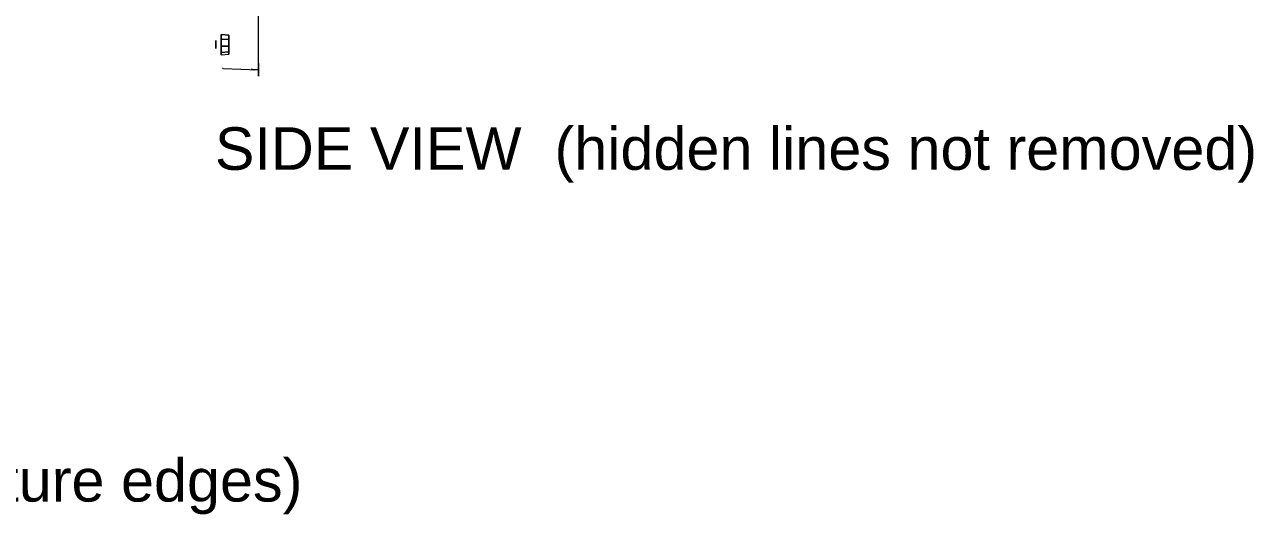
# Model space of a CAD drawing. Header units: millimetres. Extents: x 0 to 1729, y -270 to 583.
# Drawn here: x 1150 to 1729, y -206 to 24 of the extents above; entities that cross this region are included whole.
import ezdxf

# ---------------------------------------------------------------- set-up
doc = ezdxf.new("R2010")
doc.units = ezdxf.units.MM
doc.layers.add('OUTLINE', color=7, linetype='Continuous')
doc.layers.add('TITLE', color=7, linetype='Continuous')
doc.styles.add('ARIAL', font='arial.ttf')

msp = doc.modelspace()

# ---------------------------------------------------------------- linework, layer by layer
at = {"layer": 'OUTLINE', "lineweight": 13}
for p, q in [((1260.34, 6), (1260.34, 422)), ((1260.34, 6), (1260.34, 422)), ((1260.34, 6), (1260.34, 422)), ((1260.34, 6), (1260.34, 422)), ((1242.84, 17.48), (1242.84, 19.66)), ((1242.84, 19.66), (1246.34, 19.37)), ((1242.84, 19.66), (1242.84, 19.66)), ((1246.34, 19.37), (1242.84, 19.66)), ((1242.84, 19.66), (1242.84, 17.48)), ((1242.84, 17.48), (1242.84, 19.66)), ((1242.84, 19.66), (1246.34, 19.37)), ((1242.84, 19.66), (1242.84, 19.66)), ((1246.34, 19.37), (1242.84, 19.66)), ((1242.84, 19.66), (1242.84, 17.48)), ((1242.84, 17.48), (1242.84, 19.66)), ((1242.84, 19.66), (1246.34, 19.37)), ((1242.84, 19.66), (1242.84, 19.66)), ((1246.34, 19.37), (1242.84, 19.66)), ((1242.84, 19.66), (1242.84, 17.48)), ((1242.84, 17.48), (1242.84, 19.66)), ((1242.84, 19.66), (1246.34, 19.37)), ((1242.84, 19.66), (1242.84, 19.66)), ((1246.34, 19.37), (1242.84, 19.66)), ((1242.84, 19.66), (1242.84, 17.48)), ((1242.84, 17.48), (1242.84, 19.66)), ((1242.84, 19.66), (1246.34, 19.37)), ((1242.84, 19.66), (1242.84, 19.66)), ((1246.34, 19.37), (1242.84, 19.66)), ((1242.84, 19.66), (1242.84, 17.48)), ((1242.84, 17.48), (1242.84, 19.66)), ((1242.84, 19.66), (1246.34, 19.37)), ((1242.84, 19.66), (1242.84, 19.66)), ((1246.34, 19.37), (1242.84, 19.66)), ((1242.84, 19.66), (1242.84, 17.48)), ((1242.84, 17.48), (1242.84, 19.66)), ((1242.84, 19.66), (1246.34, 19.37)), ((1242.84, 19.66), (1242.84, 19.66)), ((1246.34, 19.37), (1242.84, 19.66)), ((1242.84, 19.66), (1242.84, 17.48)), ((1242.84, 17.48), (1242.84, 19.66)), ((1242.84, 19.66), (1246.34, 19.37)), ((1242.84, 19.66), (1242.84, 19.66)), ((1246.34, 19.37), (1242.84, 19.66)), ((1242.84, 19.66), (1242.84, 17.48)), ((1242.84, 17.48), (1242.84, 19.66)), ((1242.84, 19.66), (1246.34, 19.37)), ((1242.84, 19.66), (1242.84, 19.66)), ((1246.34, 19.37), (1242.84, 19.66)), ((1242.84, 19.66), (1242.84, 17.48)), ((1242.84, 14.14), (1242.84, 17.48)), ((1242.84, 17.48), (1246.34, 17.33)), ((1246.34, 17.33), (1242.84, 17.48)), ((1242.84, 17.48), (1242.84, 14.14)), ((1242.84, 14.14), (1242.84, 17.48)), ((1242.84, 17.48), (1246.34, 17.33)), ((1246.34, 17.33), (1242.84, 17.48)), ((1242.84, 17.48), (1242.84, 14.14)), ((1242.84, 14.14), (1242.84, 17.48)), ((1242.84, 17.48), (1246.34, 17.33)), ((1246.34, 17.33), (1242.84, 17.48)), ((1242.84, 17.48), (1242.84, 14.14)), ((1242.84, 14.14), (1242.84, 17.48)), ((1242.84, 17.48), (1246.34, 17.33)), ((1246.34, 17.33), (1242.84, 17.48)), ((1242.84, 17.48), (1242.84, 14.14)), ((1242.84, 14.14), (1242.84, 17.48)), ((1242.84, 17.48), (1246.34, 17.33)), ((1246.34, 17.33), (1242.84, 17.48)), ((1242.84, 17.48), (1242.84, 14.14)), ((1242.84, 14.14), (1242.84, 17.48)), ((1242.84, 17.48), (1246.34, 17.33)), ((1246.34, 17.33), (1242.84, 17.48)), ((1242.84, 17.48), (1242.84, 14.14)), ((1242.84, 14.14), (1242.84, 17.48)), ((1242.84, 17.48), (1246.34, 17.33)), ((1246.34, 17.33), (1242.84, 17.48)), ((1242.84, 17.48), (1242.84, 14.14)), ((1242.84, 14.14), (1242.84, 17.48)), ((1242.84, 17.48), (1246.34, 17.33)), ((1246.34, 17.33), (1242.84, 17.48)), ((1242.84, 17.48), (1242.84, 14.14)), ((1242.84, 14.14), (1242.84, 17.48)), ((1242.84, 17.48), (1246.34, 17.33)), ((1246.34, 17.33), (1242.84, 17.48)), ((1242.84, 17.48), (1242.84, 14.14)), ((1246.34, 17.33), (1246.34, 19.37)), ((1246.34, 19.37), (1246.34, 19.37)), ((1246.34, 19.37), (1246.34, 17.33)), ((1246.34, 17.33), (1246.34, 19.37)), ((1246.34, 19.37), (1246.34, 19.37)), ((1246.34, 19.37), (1246.34, 17.33)), ((1246.34, 17.33), (1246.34, 19.37)), ((1246.34, 19.37), (1246.34, 19.37)), ((1246.34, 19.37), (1246.34, 17.33)), ((1246.34, 17.33), (1246.34, 19.37)), ((1246.34, 19.37), (1246.34, 19.37)), ((1246.34, 19.37), (1246.34, 17.33)), ((1246.34, 17.33), (1246.34, 19.37)), ((1246.34, 19.37), (1246.34, 19.37)), ((1246.34, 19.37), (1246.34, 17.33)), ((1246.34, 17.33), (1246.34, 19.37)), ((1246.34, 19.37), (1246.34, 19.37)), ((1246.34, 19.37), (1246.34, 17.33)), ((1246.34, 17.33), (1246.34, 19.37)), ((1246.34, 19.37), (1246.34, 19.37)), ((1246.34, 19.37), (1246.34, 17.33)), ((1246.34, 17.33), (1246.34, 19.37)), ((1246.34, 19.37), (1246.34, 19.37)), ((1246.34, 19.37), (1246.34, 17.33)), ((1246.34, 17.33), (1246.34, 19.37)), ((1246.34, 19.37), (1246.34, 19.37)), ((1246.34, 19.37), (1246.34, 17.33)), ((1240.34, 15.95), (1240.34, 16.78)), ((1240.34, 16.78), (1240.34, 16.78)), ((1240.34, 16.78), (1240.34, 15.95)), ((1240.34, 15.95), (1240.34, 16.78)), ((1240.34, 16.78), (1240.34, 16.78)), ((1240.34, 16.78), (1240.34, 15.95)), ((1240.34, 15.95), (1240.34, 16.78)), ((1240.34, 16.78), (1240.34, 16.78)), ((1240.34, 16.78), (1240.34, 15.95)), ((1240.34, 15.95), (1240.34, 16.78)), ((1240.34, 16.78), (1240.34, 16.78)), ((1240.34, 16.78), (1240.34, 15.95)), ((1240.34, 15.95), (1240.34, 16.78)), ((1240.34, 16.78), (1240.34, 16.78)), ((1240.34, 16.78), (1240.34, 15.95)), ((1240.34, 15.95), (1240.34, 16.78)), ((1240.34, 16.78), (1240.34, 16.78)), ((1240.34, 16.78), (1240.34, 15.95)), ((1240.34, 15.95), (1240.34, 16.78)), ((1240.34, 16.78), (1240.34, 16.78)), ((1240.34, 16.78), (1240.34, 15.95)), ((1240.34, 15.95), (1240.34, 16.78)), ((1240.34, 16.78), (1240.34, 16.78)), ((1240.34, 16.78), (1240.34, 15.95)), ((1240.34, 15.95), (1240.34, 16.78)), ((1240.34, 16.78), (1240.34, 16.78)), ((1240.34, 16.78), (1240.34, 15.95)), ((1240.34, 14.67), (1240.34, 15.95)), ((1240.34, 15.95), (1240.34, 14.67)), ((1240.34, 14.67), (1240.34, 15.95)), ((1240.34, 15.95), (1240.34, 14.67)), ((1240.34, 14.67), (1240.34, 15.95)), ((1240.34, 15.95), (1240.34, 14.67)), ((1240.34, 14.67), (1240.34, 15.95)), ((1240.34, 15.95), (1240.34, 14.67)), ((1240.34, 14.67), (1240.34, 15.95)), ((1240.34, 15.95), (1240.34, 14.67)), ((1240.34, 14.67), (1240.34, 15.95)), ((1240.34, 15.95), (1240.34, 14.67)), ((1240.34, 14.67), (1240.34, 15.95)), ((1240.34, 15.95), (1240.34, 14.67)), ((1240.34, 14.67), (1240.34, 15.95)), ((1240.34, 15.95), (1240.34, 14.67)), ((1240.34, 14.67), (1240.34, 15.95)), ((1240.34, 15.95), (1240.34, 14.67)), ((1240.34, 14.67), (1240.34, 13.55)), ((1240.34, 13.55), (1240.34, 14.67)), ((1240.34, 14.67), (1240.34, 13.55)), ((1240.34, 13.55), (1240.34, 14.67)), ((1240.34, 14.67), (1240.34, 13.55)), ((1240.34, 13.55), (1240.34, 14.67)), ((1240.34, 14.67), (1240.34, 13.55)), ((1240.34, 13.55), (1240.34, 14.67)), ((1240.34, 14.67), (1240.34, 13.55)), ((1240.34, 13.55), (1240.34, 14.67)), ((1240.34, 14.67), (1240.34, 13.55)), ((1240.34, 13.55), (1240.34, 14.67)), ((1240.34, 14.67), (1240.34, 13.55)), ((1240.34, 13.55), (1240.34, 14.67)), ((1240.34, 14.67), (1240.34, 13.55)), ((1240.34, 13.55), (1240.34, 14.67)), ((1240.34, 14.67), (1240.34, 13.55)), ((1240.34, 13.55), (1240.34, 14.67)), ((1240.34, 13.55), (1240.34, 13.1)), ((1240.34, 13.1), (1240.34, 13.55)), ((1240.34, 13.55), (1240.34, 13.1)), ((1240.34, 13.1), (1240.34, 13.55)), ((1240.34, 13.55), (1240.34, 13.1)), ((1240.34, 13.1), (1240.34, 13.55)), ((1240.34, 13.55), (1240.34, 13.1)), ((1240.34, 13.1), (1240.34, 13.55)), ((1240.34, 13.55), (1240.34, 13.1)), ((1240.34, 13.1), (1240.34, 13.55)), ((1240.34, 13.55), (1240.34, 13.1)), ((1240.34, 13.1), (1240.34, 13.55)), ((1240.34, 13.55), (1240.34, 13.1)), ((1240.34, 13.1), (1240.34, 13.55)), ((1240.34, 13.55), (1240.34, 13.1)), ((1240.34, 13.1), (1240.34, 13.55)), ((1240.34, 13.55), (1240.34, 13.1)), ((1240.34, 13.1), (1240.34, 13.55)), ((1242.84, 14.14), (1246.34, 14.19)), ((1246.34, 14.19), (1242.84, 14.14)), ((1242.84, 14.14), (1246.34, 14.19)), ((1246.34, 14.19), (1242.84, 14.14)), ((1242.84, 14.14), (1246.34, 14.19)), ((1246.34, 14.19), (1242.84, 14.14)), ((1242.84, 14.14), (1246.34, 14.19)), ((1246.34, 14.19), (1242.84, 14.14)), ((1242.84, 14.14), (1246.34, 14.19)), ((1246.34, 14.19), (1242.84, 14.14)), ((1242.84, 14.14), (1246.34, 14.19)), ((1246.34, 14.19), (1242.84, 14.14)), ((1242.84, 14.14), (1246.34, 14.19)), ((1246.34, 14.19), (1242.84, 14.14)), ((1242.84, 14.14), (1246.34, 14.19)), ((1246.34, 14.19), (1242.84, 14.14)), ((1242.84, 14.14), (1246.34, 14.19)), ((1246.34, 14.19), (1242.84, 14.14)), ((1242.84, 14.14), (1242.84, 11.2)), ((1242.84, 11.2), (1242.84, 14.14)), ((1242.84, 14.14), (1242.84, 11.2)), ((1242.84, 11.2), (1242.84, 14.14)), ((1242.84, 14.14), (1242.84, 11.2)), ((1242.84, 11.2), (1242.84, 14.14)), ((1242.84, 14.14), (1242.84, 11.2)), ((1242.84, 11.2), (1242.84, 14.14)), ((1242.84, 14.14), (1242.84, 11.2)), ((1242.84, 11.2), (1242.84, 14.14)), ((1242.84, 14.14), (1242.84, 11.2)), ((1242.84, 11.2), (1242.84, 14.14)), ((1242.84, 14.14), (1242.84, 11.2)), ((1242.84, 11.2), (1242.84, 14.14)), ((1242.84, 14.14), (1242.84, 11.2)), ((1242.84, 11.2), (1242.84, 14.14)), ((1242.84, 14.14), (1242.84, 11.2)), ((1242.84, 11.2), (1242.84, 14.14)), ((1246.34, 14.19), (1246.34, 17.33)), ((1246.34, 17.33), (1246.34, 14.19)), ((1246.34, 14.19), (1246.34, 17.33)), ((1246.34, 17.33), (1246.34, 14.19)), ((1246.34, 14.19), (1246.34, 17.33)), ((1246.34, 17.33), (1246.34, 14.19)), ((1246.34, 14.19), (1246.34, 17.33)), ((1246.34, 17.33), (1246.34, 14.19)), ((1246.34, 14.19), (1246.34, 17.33)), ((1246.34, 17.33), (1246.34, 14.19)), ((1246.34, 14.19), (1246.34, 17.33)), ((1246.34, 17.33), (1246.34, 14.19)), ((1246.34, 14.19), (1246.34, 17.33)), ((1246.34, 17.33), (1246.34, 14.19)), ((1246.34, 14.19), (1246.34, 17.33)), ((1246.34, 17.33), (1246.34, 14.19)), ((1246.34, 14.19), (1246.34, 17.33)), ((1246.34, 17.33), (1246.34, 14.19)), ((1246.34, 16.53), (1246.34, 17)), ((1246.34, 17), (1246.34, 16.53)), ((1246.34, 16.53), (1246.34, 17)), ((1246.34, 17), (1246.34, 16.53)), ((1246.34, 16.53), (1246.34, 17)), ((1246.34, 17), (1246.34, 16.53)), ((1246.34, 16.53), (1246.34, 17)), ((1246.34, 17), (1246.34, 16.53)), ((1246.34, 16.53), (1246.34, 17)), ((1246.34, 17), (1246.34, 16.53)), ((1246.34, 16.53), (1246.34, 17)), ((1246.34, 17), (1246.34, 16.53)), ((1246.34, 16.53), (1246.34, 17)), ((1246.34, 17), (1246.34, 16.53)), ((1246.34, 16.53), (1246.34, 17)), ((1246.34, 17), (1246.34, 16.53)), ((1246.34, 16.53), (1246.34, 17)), ((1246.34, 17), (1246.34, 16.53)), ((1246.34, 15.35), (1246.34, 16.53)), ((1246.34, 16.53), (1246.34, 15.35)), ((1246.34, 15.35), (1246.34, 16.53)), ((1246.34, 16.53), (1246.34, 15.35)), ((1246.34, 15.35), (1246.34, 16.53)), ((1246.34, 16.53), (1246.34, 15.35)), ((1246.34, 15.35), (1246.34, 16.53)), ((1246.34, 16.53), (1246.34, 15.35)), ((1246.34, 15.35), (1246.34, 16.53)), ((1246.34, 16.53), (1246.34, 15.35)), ((1246.34, 15.35), (1246.34, 16.53)), ((1246.34, 16.53), (1246.34, 15.35)), ((1246.34, 15.35), (1246.34, 16.53)), ((1246.34, 16.53), (1246.34, 15.35)), ((1246.34, 15.35), (1246.34, 16.53)), ((1246.34, 16.53), (1246.34, 15.35)), ((1246.34, 15.35), (1246.34, 16.53)), ((1246.34, 16.53), (1246.34, 15.35)), ((1246.34, 15.35), (1246.34, 14)), ((1246.34, 14), (1246.34, 15.35)), ((1246.34, 15.35), (1246.34, 14)), ((1246.34, 14), (1246.34, 15.35)), ((1246.34, 15.35), (1246.34, 14)), ((1246.34, 14), (1246.34, 15.35)), ((1246.34, 15.35), (1246.34, 14)), ((1246.34, 14), (1246.34, 15.35)), ((1246.34, 15.35), (1246.34, 14)), ((1246.34, 14), (1246.34, 15.35)), ((1246.34, 15.35), (1246.34, 14)), ((1246.34, 14), (1246.34, 15.35)), ((1246.34, 15.35), (1246.34, 14)), ((1246.34, 14), (1246.34, 15.35)), ((1246.34, 15.35), (1246.34, 14)), ((1246.34, 14), (1246.34, 15.35)), ((1246.34, 15.35), (1246.34, 14)), ((1246.34, 14), (1246.34, 15.35)), ((1246.34, 14.19), (1246.34, 11.44)), ((1246.34, 11.44), (1246.34, 14.19)), ((1246.34, 14.19), (1246.34, 11.44)), ((1246.34, 11.44), (1246.34, 14.19)), ((1246.34, 14.19), (1246.34, 11.44)), ((1246.34, 11.44), (1246.34, 14.19)), ((1246.34, 14.19), (1246.34, 11.44)), ((1246.34, 11.44), (1246.34, 14.19)), ((1246.34, 14.19), (1246.34, 11.44)), ((1246.34, 11.44), (1246.34, 14.19)), ((1246.34, 14.19), (1246.34, 11.44)), ((1246.34, 11.44), (1246.34, 14.19)), ((1246.34, 14.19), (1246.34, 11.44)), ((1246.34, 11.44), (1246.34, 14.19)), ((1246.34, 14.19), (1246.34, 11.44)), ((1246.34, 11.44), (1246.34, 14.19)), ((1246.34, 14.19), (1246.34, 11.44)), ((1246.34, 11.44), (1246.34, 14.19)), ((1246.34, 14), (1246.34, 13.12)), ((1246.34, 13.12), (1246.34, 14)), ((1246.34, 14), (1246.34, 13.12)), ((1246.34, 13.12), (1246.34, 14)), ((1246.34, 14), (1246.34, 13.12)), ((1246.34, 13.12), (1246.34, 14)), ((1246.34, 14), (1246.34, 13.12)), ((1246.34, 13.12), (1246.34, 14)), ((1246.34, 14), (1246.34, 13.12)), ((1246.34, 13.12), (1246.34, 14)), ((1246.34, 14), (1246.34, 13.12)), ((1246.34, 13.12), (1246.34, 14)), ((1246.34, 14), (1246.34, 13.12)), ((1246.34, 13.12), (1246.34, 14)), ((1246.34, 14), (1246.34, 13.12)), ((1246.34, 13.12), (1246.34, 14)), ((1246.34, 14), (1246.34, 13.12)), ((1246.34, 13.12), (1246.34, 14)), ((1246.34, 13.12), (1246.34, 13.12)), ((1246.34, 13.12), (1246.34, 13.12)), ((1246.34, 13.12), (1246.34, 13.12)), ((1246.34, 13.12), (1246.34, 13.12)), ((1246.34, 13.12), (1246.34, 13.12)), ((1246.34, 13.12), (1246.34, 13.12)), ((1246.34, 13.12), (1246.34, 13.12)), ((1246.34, 13.12), (1246.34, 13.12)), ((1246.34, 13.12), (1246.34, 13.12)), ((1242.84, 11.2), (1246.34, 11.44)), ((1246.34, 11.44), (1242.84, 11.2)), ((1242.84, 11.2), (1246.34, 11.44)), ((1246.34, 11.44), (1242.84, 11.2)), ((1242.84, 11.2), (1246.34, 11.44)), ((1246.34, 11.44), (1242.84, 11.2)), ((1242.84, 11.2), (1246.34, 11.44)), ((1246.34, 11.44), (1242.84, 11.2)), ((1242.84, 11.2), (1246.34, 11.44)), ((1246.34, 11.44), (1242.84, 11.2)), ((1242.84, 11.2), (1246.34, 11.44)), ((1246.34, 11.44), (1242.84, 11.2)), ((1242.84, 11.2), (1246.34, 11.44)), ((1246.34, 11.44), (1242.84, 11.2)), ((1242.84, 11.2), (1246.34, 11.44)), ((1246.34, 11.44), (1242.84, 11.2)), ((1242.84, 11.2), (1246.34, 11.44)), ((1246.34, 11.44), (1242.84, 11.2)), ((1242.84, 11.2), (1242.84, 10.04)), ((1242.84, 10.04), (1242.84, 11.2)), ((1242.84, 11.2), (1242.84, 10.04)), ((1242.84, 10.04), (1242.84, 11.2)), ((1242.84, 11.2), (1242.84, 10.04)), ((1242.84, 10.04), (1242.84, 11.2)), ((1242.84, 11.2), (1242.84, 10.04)), ((1242.84, 10.04), (1242.84, 11.2)), ((1242.84, 11.2), (1242.84, 10.04)), ((1242.84, 10.04), (1242.84, 11.2)), ((1242.84, 11.2), (1242.84, 10.04)), ((1242.84, 10.04), (1242.84, 11.2)), ((1242.84, 11.2), (1242.84, 10.04)), ((1242.84, 10.04), (1242.84, 11.2)), ((1242.84, 11.2), (1242.84, 10.04)), ((1242.84, 10.04), (1242.84, 11.2)), ((1242.84, 11.2), (1242.84, 10.04)), ((1242.84, 10.04), (1242.84, 11.2)), ((1242.84, 10.04), (1246.34, 10.35)), ((1242.84, 10.04), (1246.34, 10.35)), ((1242.84, 10.04), (1246.34, 10.35)), ((1242.84, 10.04), (1246.34, 10.35)), ((1242.84, 10.04), (1246.34, 10.35)), ((1242.84, 10.04), (1246.34, 10.35)), ((1242.84, 10.04), (1246.34, 10.35)), ((1242.84, 10.04), (1246.34, 10.35)), ((1242.84, 10.04), (1246.34, 10.35)), ((1246.34, 11.44), (1246.34, 10.35)), ((1246.34, 10.35), (1246.34, 11.44)), ((1246.34, 11.44), (1246.34, 10.35)), ((1246.34, 10.35), (1246.34, 11.44)), ((1246.34, 11.44), (1246.34, 10.35)), ((1246.34, 10.35), (1246.34, 11.44)), ((1246.34, 11.44), (1246.34, 10.35)), ((1246.34, 10.35), (1246.34, 11.44)), ((1246.34, 11.44), (1246.34, 10.35)), ((1246.34, 10.35), (1246.34, 11.44)), ((1246.34, 11.44), (1246.34, 10.35)), ((1246.34, 10.35), (1246.34, 11.44)), ((1246.34, 11.44), (1246.34, 10.35)), ((1246.34, 10.35), (1246.34, 11.44)), ((1246.34, 11.44), (1246.34, 10.35)), ((1246.34, 10.35), (1246.34, 11.44)), ((1246.34, 11.44), (1246.34, 10.35)), ((1246.34, 10.35), (1246.34, 11.44)), ((1260.34, 6), (1260.34, 3)), ((1260.34, 6), (1260.34, 4.5)), ((1260.34, 4.5), (1260.34, 6)), ((1260.34, 3), (1260.34, 6)), ((1243.57, 3.72), (1243.39, 3.72)), ((1243.57, 3.72), (1243.39, 3.72)), ((1243.57, 3.72), (1243.39, 3.72)), ((1243.57, 3.72), (1243.39, 3.72)), ((1243.57, 3.72), (1243.39, 3.72)), ((1243.57, 3.72), (1243.39, 3.72)), ((1243.57, 3.72), (1243.39, 3.72)), ((1243.57, 3.72), (1243.39, 3.72)), ((1243.57, 3.72), (1243.39, 3.72)), ((1243.57, 3.72), (1243.39, 3.72)), ((1243.57, 3.72), (1243.39, 3.72)), ((1243.57, 3.72), (1243.39, 3.72)), ((1243.79, 3.71), (1243.57, 3.72)), ((1243.79, 3.71), (1243.57, 3.72)), ((1243.79, 3.71), (1243.57, 3.72)), ((1243.79, 3.71), (1243.57, 3.72)), ((1243.79, 3.71), (1243.57, 3.72)), ((1243.79, 3.71), (1243.57, 3.72)), ((1243.79, 3.71), (1243.57, 3.72)), ((1243.79, 3.71), (1243.57, 3.72)), ((1243.79, 3.71), (1243.57, 3.72)), ((1243.79, 3.71), (1243.57, 3.72)), ((1243.79, 3.71), (1243.57, 3.72)), ((1243.79, 3.71), (1243.57, 3.72)), ((1243.81, 3.58), (1260.34, 3)), ((1243.81, 3.58), (1260.34, 3)), ((1260.34, 3), (1256.86, 3.12)), ((1256.86, 3.12), (1257.59, 3.1)), ((1257.59, 3.1), (1256.86, 3.12)), ((1256.86, 3.12), (1260.34, 3)), ((1257.59, 3.1), (1258.11, 3.08)), ((1258.11, 3.08), (1257.59, 3.1)), ((1258.11, 3.08), (1258.31, 3.07)), ((1258.31, 3.07), (1258.11, 3.08)), ((1260.34, 4.5), (1260.34, 3.4)), ((1260.34, 3.4), (1260.34, 4.5)), ((1260.34, 3.4), (1260.34, 3)), ((1260.34, 3), (1260.34, 3.4)), ((1260.34, 3), (1260.34, 0.8)), ((1260.34, 3), (1260.34, 3)), ((1260.34, 0.8), (1260.34, 3)), ((1260.34, 0.8), (1260.34, 0)), ((1260.34, 0), (1260.34, 0.8)), ((1260.34, 0), (1260.34, 0))]:
    msp.add_line(p, q, dxfattribs=at)

# ---------------------------------------------------------------- texts
at = {"layer": 'TITLE', "style": 'ARIAL'}
for s, p in [('SIDE VIEW  (hidden lines not removed)', (1239.84, -44)), ('SOURCE: Supplier 3D model 1000L MODULE - Half Height Side Plate.glb (orthographic feature edges)', (0, -200))]:
    msp.add_text(s, height=20, dxfattribs=at).set_placement(p)

doc.saveas('drawing.dxf')
